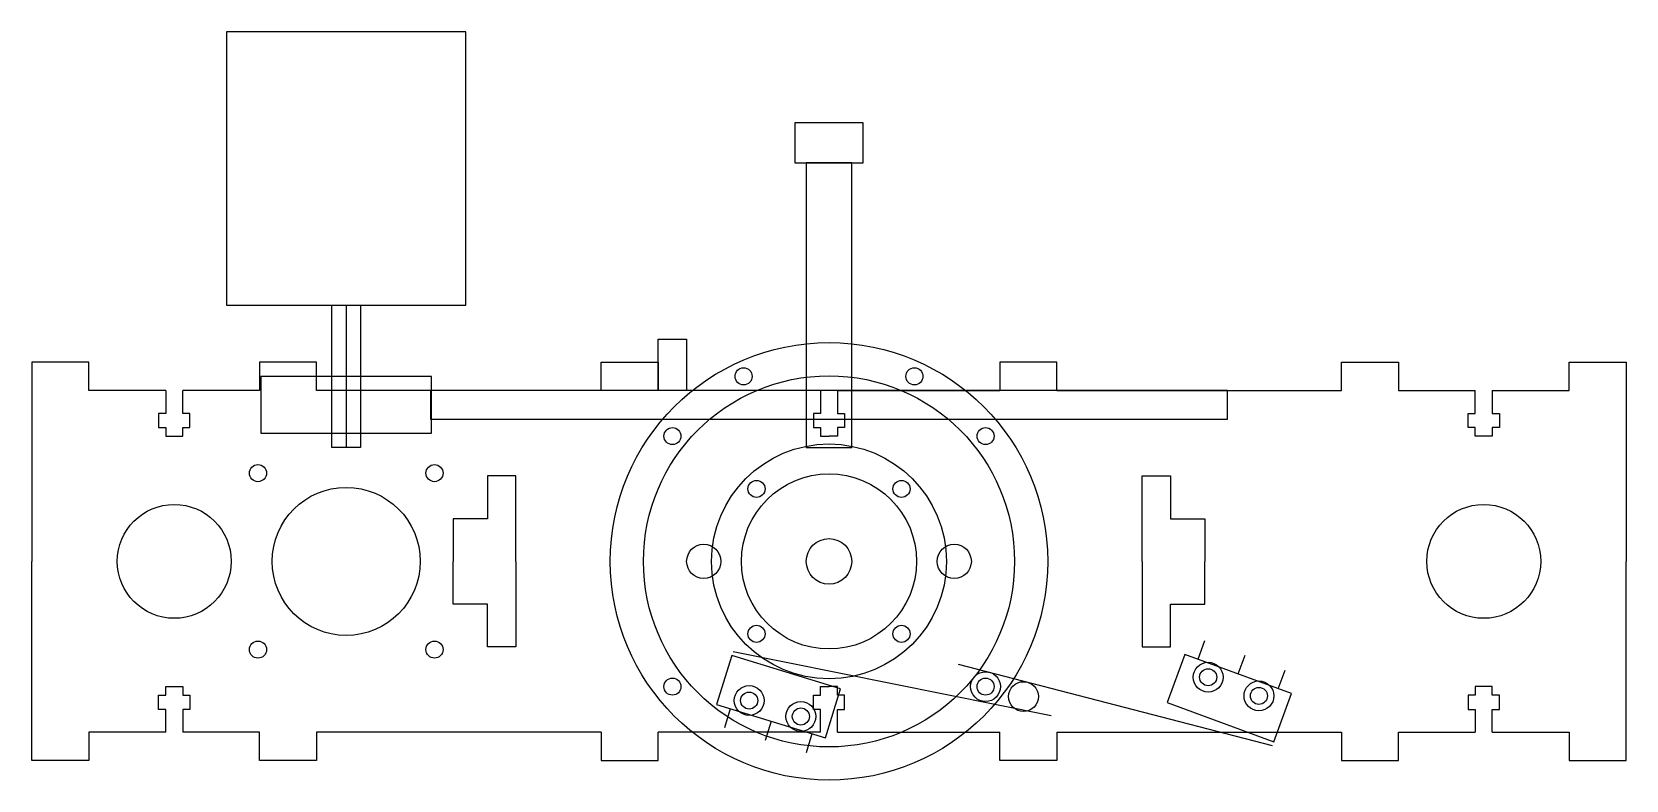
# Model space of a CAD drawing. Header units: inches. Extents: x -140 to 140, y -38 to 93.
import ezdxf

# ---------------------------------------------------------------- set-up
doc = ezdxf.new("R2010")
doc.units = ezdxf.units.IN
doc.header["$MEASUREMENT"] = 0
doc.layers.add('afterthought', color=7, linetype='Continuous')
doc.layers.add('Reference', color=7, linetype='Continuous')

msp = doc.modelspace()

# ---------------------------------------------------------------- linework, layer by layer
for p, q in [((-140, 30), (-140, 0)), ((-116.5, 30), (-130, 30)), ((-116.5, 30), (-116.5, 26)), ((-100, 30), (-113.5, 30)), ((-113.5, 26), (-113.5, 30)), ((-40, 30), (-90, 30)), ((-1.5, 30), (-30, 30)), ((-1.5, 30), (-1.5, 26)), ((1.5, 30), (30, 30)), ((1.5, 30), (1.5, 26)), ((40, 30), (90, 30)), ((100, 30), (113.5, 30)), ((113.5, 26), (113.5, 30)), ((116.5, 30), (130, 30)), ((116.5, 30), (116.5, 26)), ((140, 30), (140, 0)), ((-116.5, 26), (-117.75, 26)), ((-117.75, 26), (-117.75, 23.5)), ((-112.25, 26), (-113.5, 26)), ((-112.25, 23.5), (-112.25, 26)), ((-1.5, 26), (-2.75, 26)), ((-2.75, 26), (-2.75, 23.5)), ((1.5, 26), (2.75, 26)), ((2.75, 26), (2.75, 23.5)), ((112.25, 23.5), (112.25, 26)), ((112.25, 26), (113.5, 26)), ((116.5, 26), (117.75, 26)), ((117.75, 26), (117.75, 23.5)), ((-117.75, 23.5), (-116.5, 23.5)), ((-116.5, 23.5), (-116.5, 22)), ((-113.5, 22), (-113.5, 23.5)), ((-113.5, 23.5), (-112.25, 23.5)), ((-2.75, 23.5), (-1.5, 23.5)), ((-1.5, 23.5), (-1.5, 22)), ((2.75, 23.5), (1.5, 23.5)), ((1.5, 23.5), (1.5, 22)), ((113.5, 23.5), (112.25, 23.5)), ((113.5, 22), (113.5, 23.5)), ((117.75, 23.5), (116.5, 23.5)), ((116.5, 23.5), (116.5, 22)), ((-116.5, 22), (-113.5, 22)), ((-1.5, 22), (0, 22)), ((1.5, 22), (0, 22)), ((116.5, 22), (113.5, 22)), ((-55, 15), (-60, 15)), ((-60, 15), (-60, 7.5)), ((-55, 0), (-55, 15)), ((55, 0), (55, 15)), ((55, 15), (60, 15)), ((60, 15), (60, 7.5)), ((-60, 7.5), (-66, 7.5)), ((-66, 7.5), (-66, 0)), ((60, 7.5), (66, 7.5)), ((66, 7.5), (66, 0)), ((-140, -30), (-140, 0)), ((-66, -7.5), (-66, 0)), ((-55, 0), (-55, -15)), ((55, 0), (55, -15)), ((66, -7.5), (66, 0)), ((140, -30), (140, 0)), ((-60, -7.5), (-66, -7.5)), ((-60, -15), (-60, -7.5)), ((60, -15), (60, -7.5)), ((60, -7.5), (66, -7.5)), ((-55, -15), (-60, -15)), ((55, -15), (60, -15)), ((-116.5, -23.5), (-116.5, -22)), ((-116.5, -22), (-113.5, -22)), ((-113.5, -22), (-113.5, -23.5)), ((-1.5, -23.5), (-1.5, -22)), ((-1.5, -22), (0, -22)), ((1.5, -22), (0, -22)), ((1.5, -23.5), (1.5, -22)), ((116.5, -22), (113.5, -22)), ((113.5, -22), (113.5, -23.5)), ((116.5, -23.5), (116.5, -22)), ((-117.75, -26), (-117.75, -23.5)), ((-117.75, -23.5), (-116.5, -23.5)), ((-113.5, -23.5), (-112.25, -23.5)), ((-112.25, -23.5), (-112.25, -26)), ((-2.75, -26), (-2.75, -23.5)), ((-2.75, -23.5), (-1.5, -23.5)), ((2.75, -23.5), (1.5, -23.5)), ((2.75, -26), (2.75, -23.5)), ((113.5, -23.5), (112.25, -23.5)), ((112.25, -23.5), (112.25, -26)), ((117.75, -23.5), (116.5, -23.5)), ((117.75, -26), (117.75, -23.5)), ((-116.5, -26), (-117.75, -26)), ((-116.5, -30), (-116.5, -26)), ((-112.25, -26), (-113.5, -26)), ((-113.5, -26), (-113.5, -30)), ((-1.5, -26), (-2.75, -26)), ((-1.5, -30), (-1.5, -26)), ((1.5, -30), (1.5, -26)), ((1.5, -26), (2.75, -26)), ((112.25, -26), (113.5, -26)), ((113.5, -26), (113.5, -30)), ((116.5, -30), (116.5, -26)), ((116.5, -26), (117.75, -26)), ((-116.5, -30), (-130, -30)), ((-100, -30), (-113.5, -30)), ((-40, -30), (-90, -30)), ((-1.5, -30), (-30, -30)), ((1.5, -30), (30, -30)), ((40, -30), (90, -30)), ((100, -30), (113.5, -30)), ((116.5, -30), (130, -30))]:
    msp.add_line(p, q)
for points in [[(-130, 30), (-130, 35), (-140, 35), (-140, 30)], [(-90, 30), (-90, 35), (-100, 35), (-100, 30)], [(-40, 30), (-40, 35), (-30, 35), (-30, 30)], [(40, 30), (40, 35), (30, 35), (30, 30)], [(90, 30), (90, 35), (100, 35), (100, 30)], [(130, 30), (130, 35), (140, 35), (140, 30)], [(-130, -30), (-130, -35), (-140, -35), (-140, -30)], [(-90, -30), (-90, -35), (-100, -35), (-100, -30)], [(-40, -30), (-40, -35), (-30, -35), (-30, -30)], [(40, -30), (40, -35), (30, -35), (30, -30)], [(90, -30), (90, -35), (100, -35), (100, -30)], [(130, -30), (130, -35), (140, -35), (140, -30)]]:
    msp.add_lwpolyline(points)
for centre, radius in [((-100.29, 15.5), 1.5), ((-69.29, 15.5), 1.5), ((-84.79, 0), 13), ((-115, 0), 10), ((115, 0), 10), ((-22, 0), 3), ((0, 0), 4), ((22, 0), 3), ((-100.29, -15.5), 1.5), ((-69.29, -15.5), 1.5), ((66.59, -20.35), 1.5), ((75.51, -23.63), 1.5)]:
    msp.add_circle(centre, radius)
at = {"layer": 'afterthought'}
for centre in [(-14.02, -24.45), (-4.94, -27.24)]:
    msp.add_circle(centre, 1.5, dxfattribs=at)
at = {"layer": 'Reference'}
for p, q in [((-84.79, 45), (-84.79, 20)), ((64.82, -17.19), (66.03, -13.91)), ((-17.09, -16.56), (-19.73, -25.16)), ((2.03, -22.41), (-17.09, -16.56)), ((39.03, -27.1), (-16.83, -15.9)), ((62.48, -16.33), (59.37, -24.78)), ((81.25, -23.23), (62.48, -16.33)), ((71.86, -19.78), (73.07, -16.5)), ((22.69, -18.06), (77.85, -32.33)), ((78.9, -22.37), (80.11, -19.08)), ((-19.73, -25.16), (-0.6, -31.02)), ((-0.6, -31.02), (2.03, -22.41)), ((59.37, -24.78), (78.14, -31.68)), ((78.14, -31.68), (81.25, -23.23)), ((-17.34, -25.9), (-18.36, -29.24)), ((-10.17, -28.09), (-11.19, -31.44)), ((-2.99, -30.29), (-4.02, -33.63))]:
    msp.add_line(p, q, dxfattribs=at)
for points in [[(-63.79, 93), (-105.79, 93), (-105.79, 45), (-63.79, 45)], [(-6, 70), (6, 70), (6, 77), (-6, 77)], [(-4, 20), (4, 20), (4, 70), (-4, 70)], [(-82.29, 20), (-87.29, 20), (-87.29, 45), (-82.29, 45)], [(-25, 30), (-30, 30), (-30, 39), (-25, 39)], [(-99.79, 22.5), (-69.79, 22.5), (-69.79, 32.5), (-99.79, 32.5)], [(-70, 25), (70, 25), (70, 30), (-70, 30)]]:
    msp.add_lwpolyline(points, close=True, dxfattribs=at)
at = {"layer": 'Reference', "linetype": 'Continuous'}
for centre, radius in [((0, 0), 38.42), ((0, 0), 32.59), ((0, 0), 20.62), ((0, 0), 15.38), ((-12.73, 12.73), 1.5), ((12.73, 12.73), 1.5), ((-12.73, -12.73), 1.5), ((12.73, -12.73), 1.5)]:
    msp.add_circle(centre, radius, dxfattribs=at)
at = {"layer": 'Reference'}
for centre, radius in [((-15, 32.5), 1.5), ((15, 32.5), 1.5), ((-27.5, 22), 1.5), ((27.5, 22), 1.5), ((27.5, -22), 2.62), ((66.59, -20.35), 2.62), ((-27.5, -22), 1.5), ((-14.02, -24.45), 2.62), ((27.5, -22), 1.5), ((34.16, -23.75), 2.62), ((75.51, -23.63), 2.62), ((-4.94, -27.24), 2.62)]:
    msp.add_circle(centre, radius, dxfattribs=at)

doc.saveas('drawing.dxf')
